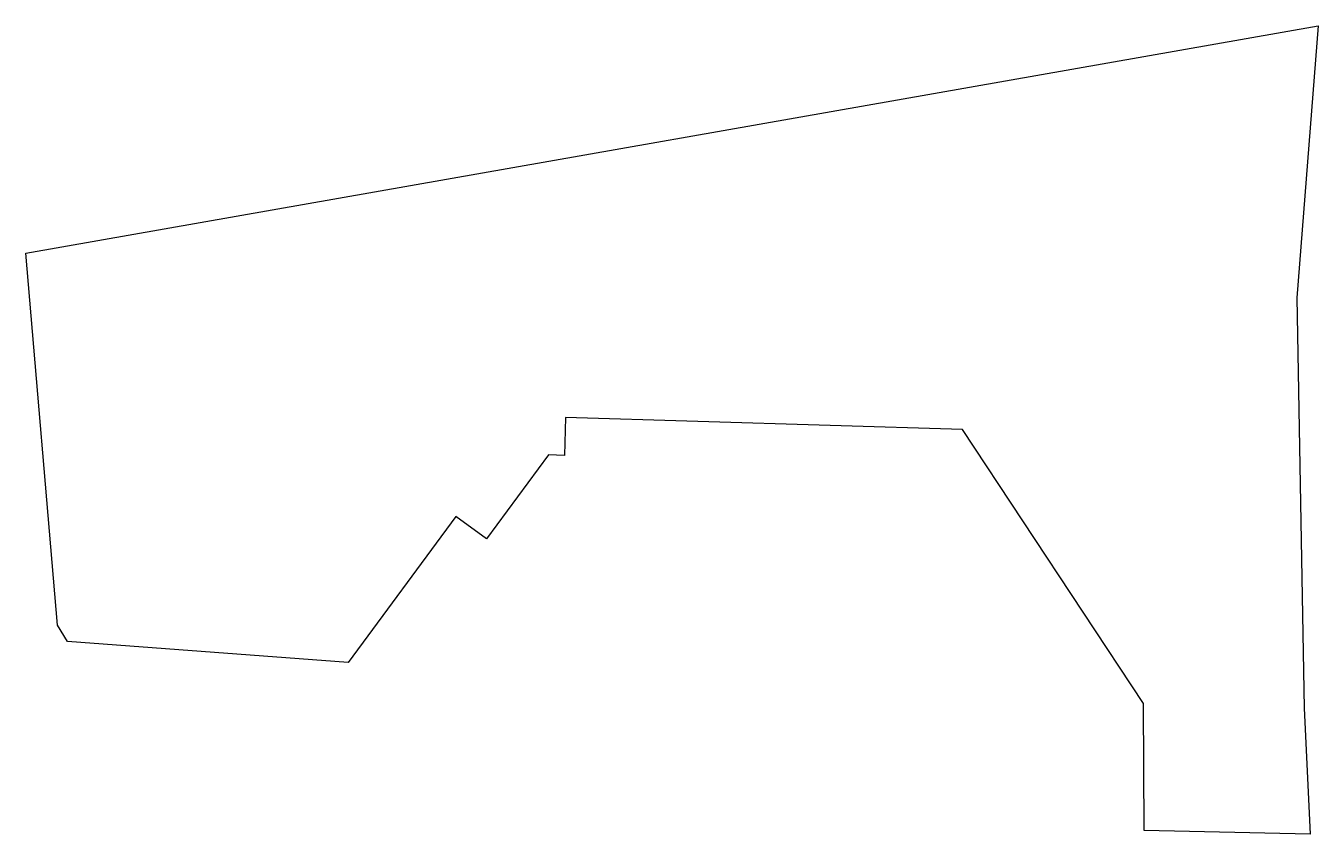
# Model space of a CAD drawing. Header units: millimetres. Extents: x -2836 to -794, y -606 to 670.
import ezdxf

# ---------------------------------------------------------------- set-up
doc = ezdxf.new("R2010")
doc.units = ezdxf.units.MM
doc.layers.get('0').update_dxf_attribs({"linetype": 'CONTINUOUS'})

msp = doc.modelspace()

# ---------------------------------------------------------------- linework, layer by layer
msp.add_lwpolyline([(-2835.5, 311.5), (-793.6, 670.5), (-827, 240.8), (-815.8, -407.5), (-806.4, -606.3), (-1068.4, -600.8), (-1069.7, -399.8), (-1355.5, 32.8), (-1982.8, 52), (-1984.6, -8), (-2009.6, -7.3), (-2107.6, -140), (-2155.9, -104.4), (-2326, -335), (-2769.8, -301.9), (-2785.5, -276.4)], close=True)

doc.saveas('drawing.dxf')
